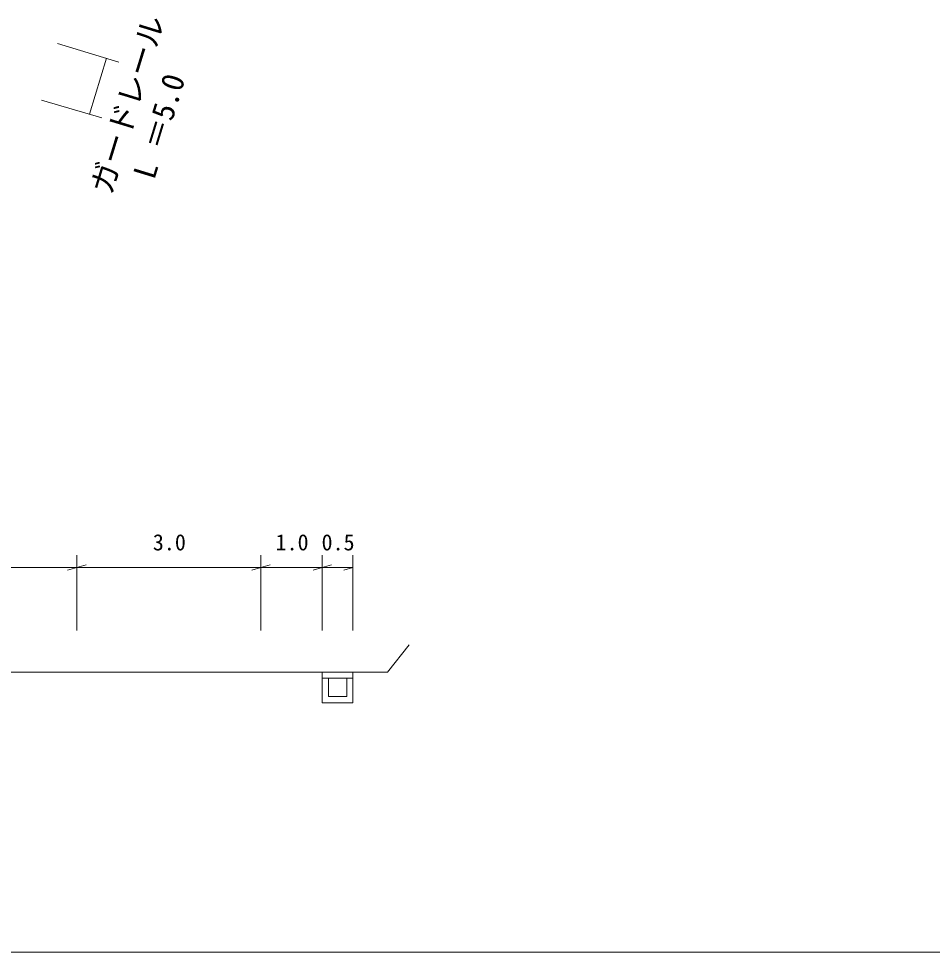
# Model space of a CAD drawing. Units: millimetres, scale not verified. Extents: x 10000 to 170000, y 5000 to 95000.
# Drawn here: x 94198 to 112813, y 51250 to 70275 of the extents above; entities that cross this region are included whole.
import ezdxf
from ezdxf.enums import TextEntityAlignment as Align

# ---------------------------------------------------------------- set-up
doc = ezdxf.new("R2010")
doc.units = ezdxf.units.MM
doc.header["$LTSCALE"] = 250
for name, color, linetype, lineweight in [('M-BGD', 7, 'Continuous', 13), ('M-STR-HTXT', 7, 'Continuous', 13), ('M-TTL-BAND', 7, 'Continuous', 25)]:
    doc.layers.add(name, color=color, linetype=linetype, lineweight=lineweight)
doc.styles.add('ＭＳ ゴシック', font='')
doc.styles.get('ＭＳ ゴシック').set_extended_font_data('MS Gothic')

msp = doc.modelspace()

# ---------------------------------------------------------------- linework, layer by layer
at = {"layer": 'M-BGD'}
for p, q in [((95382.9, 59342.5), (95382.9, 57809.7)), ((99132.9, 59342.5), (99132.9, 57809.7)), ((100382.9, 59342.5), (100382.9, 57809.7)), ((101007.9, 59342.5), (101007.9, 57809.7)), ((91632.9, 59092.5), (95382.9, 59092.5)), ((95382.9, 59092.5), (95195.4, 59040)), ((95382.9, 59092.5), (95570.4, 59145)), ((95382.9, 59092.5), (99132.9, 59092.5)), ((99132.9, 59092.5), (98945.4, 59040)), ((99132.9, 59092.5), (99320.4, 59145)), ((99132.9, 59092.5), (100382.9, 59092.5)), ((100382.9, 59092.5), (100195.4, 59040)), ((100382.9, 59092.5), (100570.4, 59145)), ((100382.9, 59092.5), (101007.9, 59092.5)), ((101007.9, 59092.5), (100820.4, 59040)), ((101713, 56962.1), (102157.5, 57517.7)), ((96713, 56962.1), (92963, 56962.1)), ((96713, 56962.1), (97338, 56962.1)), ((97338, 56962.1), (100382.9, 56962.1)), ((101007.9, 56962.1), (100382.9, 56962.1)), ((100382.9, 56962.1), (100382.9, 56337.1)), ((101007.9, 56962.1), (101713, 56962.1)), ((101007.9, 56337.1), (101007.9, 56962.1)), ((101007.9, 56837.1), (100382.9, 56837.1)), ((100507.9, 56462.1), (100507.9, 56837.1)), ((100882.9, 56837.1), (100882.9, 56462.1)), ((100382.9, 56337.1), (101007.9, 56337.1)), ((100882.9, 56462.1), (100507.9, 56462.1))]:
    msp.add_line(p, q, dxfattribs=at)
at = {"layer": 'M-STR-HTXT'}
for p, q in [((94989.5, 69766.9), (96242.2, 69390.6)), ((95988, 69466.9), (95642.6, 68328.7)), ((94666.3, 68617), (95889.7, 68255.8))]:
    msp.add_line(p, q, dxfattribs=at)
at = {"layer": 'M-TTL-BAND', "lineweight": 13}
msp.add_line((10000, 51250), (144750, 51250), dxfattribs=at)

# ---------------------------------------------------------------- texts
at = {"layer": 'M-BGD', "style": 'ＭＳ ゴシック'}
for s, p in [('3.0', (96931.6, 59341)), ('1.0', (99431.6, 59341)), ('0.5', (100369.1, 59341))]:
    msp.add_text(s, height=329.9, dxfattribs=at).set_placement(p, align=Align.BOTTOM_LEFT)
at = {"layer": 'M-STR-HTXT', "style": 'ＭＳ ゴシック'}
for s, p in [('ガードレール ', (96216.9, 66626.7)), ('L ＝5.0', (97091.1, 66933.6))]:
    msp.add_text(s, height=458.2, rotation=73, dxfattribs=at).set_placement(p, align=Align.BOTTOM_LEFT)

doc.saveas('drawing.dxf')
